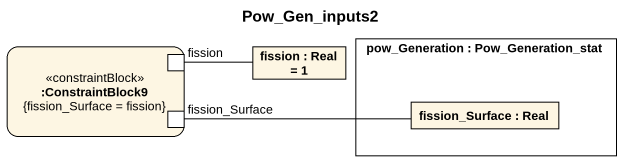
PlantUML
@startuml
title Pow_Gen_inputs2
rectangle ":ConstraintBlock9\n{fission_Surface = fission}" as ConstraintBlock9 <<constraintBlock>> {
  port fission
  port "fission_Surface" as fission_Surface_2
}
rectangle "fission : Real = 1" as fission_2
rectangle "pow_Generation : Pow_Generation_stat" as pow_Generation {
  rectangle "fission_Surface : Real" as fission_Surface
}
fission -right- fission_2
fission_Surface_2 -right- fission_Surface
@enduml
